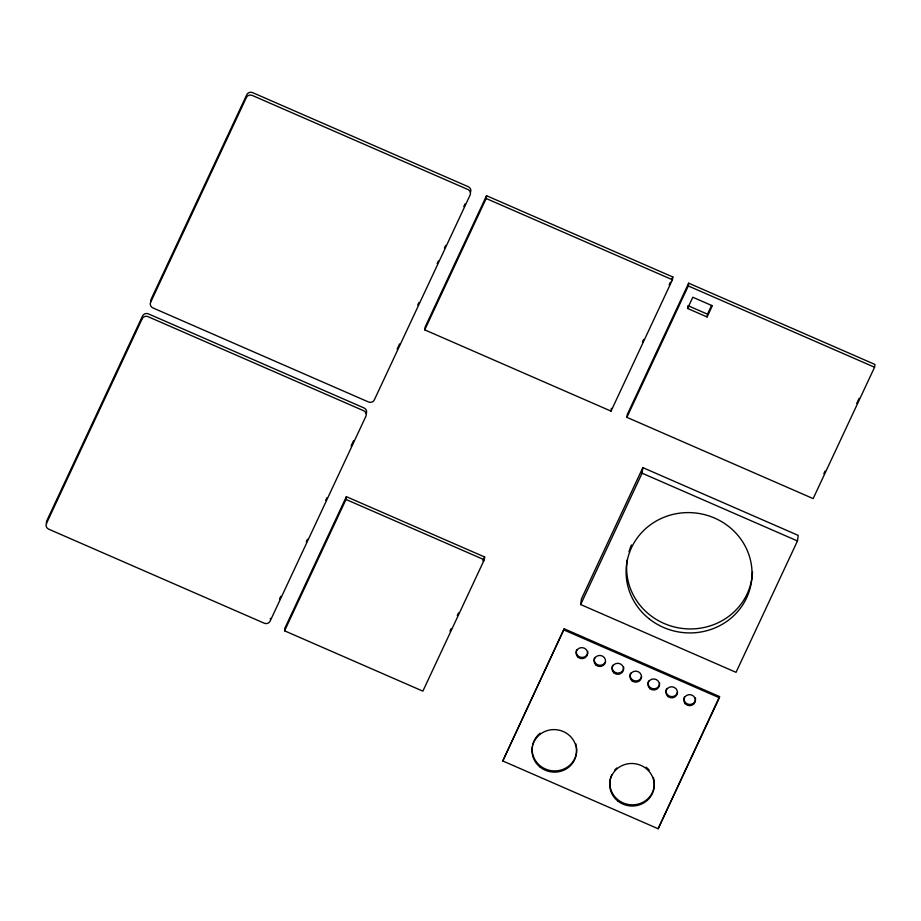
<?xml version="1.0" encoding="UTF-8"?>
<svg xmlns="http://www.w3.org/2000/svg" width="921" height="921" viewBox="0 0 921 921"><rect width="100%" height="100%" fill="white"/><g stroke="black" fill="none" stroke-linecap="round" stroke-linejoin="round"><path stroke-width="1.38" d="M284.577 630.816L284.957 628.03L346.365 496.661L484.653 556.998L484.273 559.784L422.866 691.153L284.577 630.816L345.997 499.458L346.365 496.661M424.742 329.856L425.122 327.07L486.541 195.713L672.814 276.979L672.434 279.765L611.026 411.134L424.742 329.856L486.161 198.499L486.541 195.713M502.785 760.965L564.182 628.79L719.543 696.575L719.382 697.773L658.147 828.75L502.785 760.965L564.182 628.79M580.667 604.544L581.427 598.972L642.846 467.615L798.208 535.4L797.459 540.972L736.04 672.33L580.667 604.544L642.087 473.187L642.846 467.615M611.026 411.134L611.394 408.348M626.879 417.328L627.259 414.542L688.666 283.173L874.95 364.451L874.57 367.237L813.151 498.595L626.879 417.328L688.298 285.959L688.666 283.173M687.573 308.443L687.952 305.657L707.478 314.176L707.098 316.962L687.573 308.443L692.811 297.241L712.336 305.76L707.098 316.962M658.147 828.75L719.543 696.575M279.593 598.892L280.813 596.301M306.256 541.87L307.464 539.28M325.643 500.391L326.863 497.8M351.097 445.96L353.526 440.779M397.135 349.14L399.564 343.959M417.743 305.07L418.951 302.479M437.13 263.602L438.338 261.011M444.406 248.048L445.614 245.458M463.793 206.58L465.001 203.99M449.989 631.138L451.209 628.536M457.288 615.527L458.508 612.926M482.834 560.901L484.653 556.998M642.409 342.013L643.629 339.412M669.164 284.785L670.384 282.183M671.605 279.581L672.814 276.979M707.478 314.176L711.553 305.461M823.869 473.705L825.089 471.103M856.703 403.467L859.143 398.263M688.298 285.959L874.57 367.237M486.161 198.499L672.434 279.765M642.087 473.187L797.459 540.972M345.997 499.458L484.273 559.784M564.02 629.987L719.382 697.773M576.558 747.691A22.265 21.241 7.7 0 1 553.866 770.912A22.265 21.241 7.7 0 1 532.442 746.102M532.718 744.744A22.265 21.241 7.7 0 1 540.19 733.162M575.671 743.604A22.265 21.241 7.7 0 1 576.362 746.321M653.357 777.497A22.265 21.241 7.7 0 1 630.827 804.77A22.265 21.241 7.7 0 1 611.774 774.688M614.802 769.991A22.265 21.241 7.7 0 1 616.782 767.976M646.105 767.205A22.265 21.241 7.7 0 1 649.213 770.163M641.615 676.371A5.791 5.526 7.7 0 1 634.258 680.723A5.791 5.526 7.7 0 1 630.609 673.136M659.62 682.76A5.791 5.526 7.7 0 1 652.966 688.724A5.791 5.526 7.7 0 1 648.58 680.964M677.545 692.039A5.791 5.526 7.7 0 1 670.189 696.391A5.791 5.526 7.7 0 1 666.539 688.804M695.493 698.06A5.791 5.526 7.7 0 1 689.288 704.45A5.791 5.526 7.7 0 1 684.361 696.99M623.69 667.092A5.791 5.526 7.7 0 1 617.035 673.044A5.791 5.526 7.7 0 1 612.649 665.296M605.258 662.072A5.791 5.526 7.7 0 1 597.625 664.789A5.791 5.526 7.7 0 1 594.69 657.456M587.759 651.412A5.791 5.526 7.7 0 1 581.105 657.375A5.791 5.526 7.7 0 1 576.719 649.616M46.545 523.45A4.455 4.248 7.7 0 1 46.81 520.733L142.548 315.961A4.455 4.248 7.7 0 1 148.419 313.877L363.979 407.922A4.455 4.248 7.7 0 1 366.247 413.564M270.509 618.336A4.455 4.248 7.7 0 1 270.233 618.82M470.458 192.316A4.455 4.248 7.7 0 0 468.202 186.687L252.63 92.63A4.455 4.248 7.7 0 0 246.759 94.725L151.021 299.498A4.455 4.248 7.7 0 0 150.664 301.662M752.526 571.78A63.019 60.107 7.7 0 1 684.257 628.652A63.019 60.107 7.7 0 1 627.178 560.072M628.997 551.714A63.019 60.107 7.7 0 1 631.461 544.967M142.168 318.747L46.43 523.519A4.455 4.248 7.7 0 0 48.698 529.161L264.258 623.206A4.455 4.248 7.7 0 0 270.129 621.122L365.867 416.35A4.455 4.248 7.7 0 0 363.611 410.708L148.039 316.663A4.455 4.248 7.7 0 0 142.168 318.747M246.379 97.511L150.641 302.284A4.455 4.248 7.7 0 0 152.909 307.913L368.469 401.97A4.455 4.248 7.7 0 0 374.34 399.875L470.078 195.114A4.455 4.248 7.7 0 0 467.822 189.473L252.25 95.427A4.455 4.248 7.7 0 0 246.379 97.511M540.282 767.228A22.265 21.241 7.7 0 0 576.247 754.437A22.265 21.241 7.7 0 0 546.268 730.929A22.265 21.241 7.7 0 0 540.282 767.228M617.968 801.12A22.265 21.241 7.7 0 0 653.933 788.33A22.265 21.241 7.7 0 0 623.954 764.821A22.265 21.241 7.7 0 0 617.968 801.12M632.105 680.884A5.791 5.526 7.7 0 0 641.453 677.557A5.791 5.526 7.7 0 0 633.66 671.455A5.791 5.526 7.7 0 0 632.105 680.884M650.065 688.724A5.791 5.526 7.7 0 0 659.413 685.397A5.791 5.526 7.7 0 0 651.631 679.284A5.791 5.526 7.7 0 0 650.065 688.724M668.036 696.564A5.791 5.526 7.7 0 0 677.384 693.237A5.791 5.526 7.7 0 0 669.59 687.124A5.791 5.526 7.7 0 0 668.036 696.564M685.201 703.644A5.791 5.526 7.7 0 0 695.067 702.101A5.791 5.526 7.7 0 0 688.632 694.687A5.791 5.526 7.7 0 0 685.201 703.644M614.134 673.044A5.791 5.526 7.7 0 0 623.494 669.728A5.791 5.526 7.7 0 0 615.7 663.615A5.791 5.526 7.7 0 0 614.134 673.044M596.175 665.215A5.791 5.526 7.7 0 0 605.523 661.888A5.791 5.526 7.7 0 0 597.729 655.775A5.791 5.526 7.7 0 0 596.175 665.215M578.215 657.375A5.791 5.526 7.7 0 0 587.563 654.048A5.791 5.526 7.7 0 0 579.77 647.935A5.791 5.526 7.7 0 0 578.215 657.375M649.478 619.073A63.019 60.107 7.7 0 0 751.271 582.866A63.019 60.107 7.7 0 0 666.447 516.347A63.019 60.107 7.7 0 0 649.478 619.073"/></g></svg>
